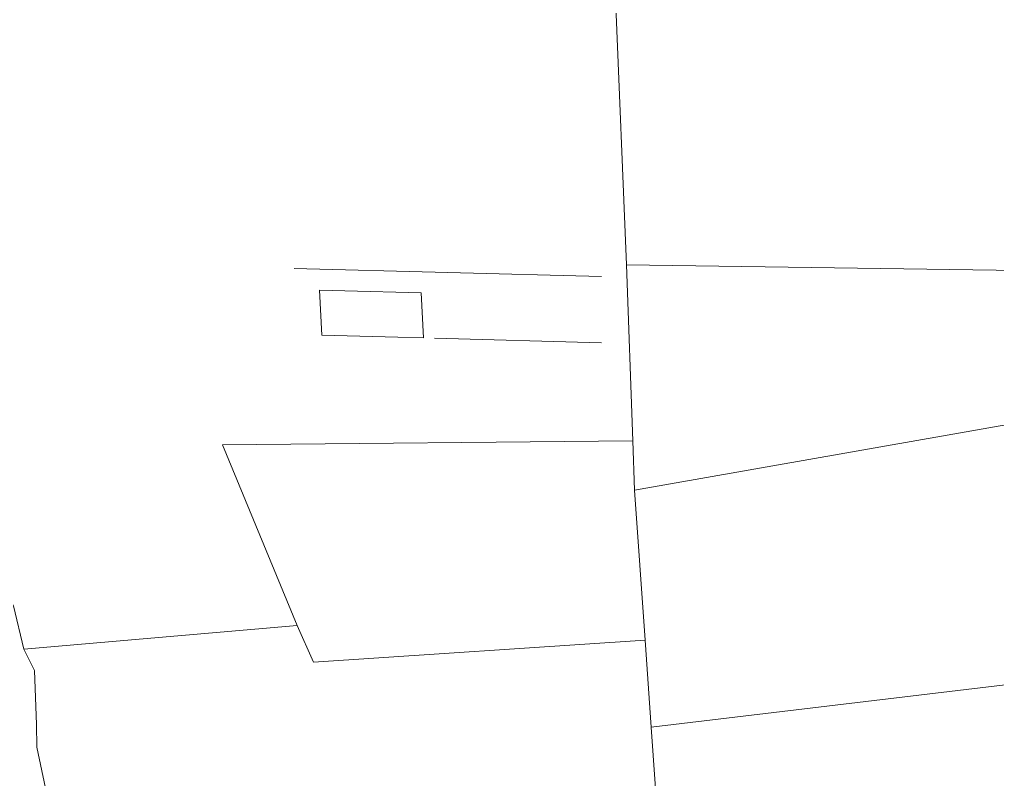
# Model space of a CAD drawing. Header units: millimetres. Extents: x 611710 to 616703, y 1316651 to 1320618.
# Drawn here: x 614185 to 614555.2, y 1319454.9 to 1319742.3 of the extents above; entities that cross this region are included whole.
import ezdxf

# ---------------------------------------------------------------- set-up
doc = ezdxf.new("R2010")
doc.units = ezdxf.units.MM
for name, color, linetype in [('2', 7, 'Continuous'), ('4', 7, 'Continuous'), ('CVL_CUADCON_TIT', 1, 'Continuous')]:
    doc.layers.add(name, color=color, linetype=linetype)

msp = doc.modelspace()

# ---------------------------------------------------------------- linework, layer by layer
at = {"color": 1, "lineweight": 0, "ltscale": 0.5, "flags": 128}
for points in [[(614298.54499, 1319640.02978), (614308.18199, 1319639.75778), (614317.79699, 1319639.48678), (614327.42299, 1319639.21478), (614337.04799, 1319638.94278), (614337.90299, 1319621.91178), (614328.27699, 1319622.18378), (614318.65099, 1319622.45578), (614309.01599, 1319622.72778), (614299.39999, 1319622.99878)], [(614337.04799, 1319638.94278), (614327.42299, 1319639.21478), (614317.79699, 1319639.48678), (614308.18199, 1319639.75778), (614298.54499, 1319640.02978), (614299.39999, 1319622.99878), (614309.01599, 1319622.72778), (614318.65099, 1319622.45578), (614328.27699, 1319622.18378), (614337.90299, 1319621.91178)]]:
    msp.add_lwpolyline(points, close=True, dxfattribs=at)
at = {"layer": '2', "color": 1, "linetype": 'Continuous', "lineweight": 0}
for p, q in [((614409.32882, 1319783.20646), (614414.78282, 1319649.50846)), ((614414.78282, 1319649.50846), (614417.15282, 1319582.96846)), ((614414.78282, 1319649.50846), (614577.60282, 1319647.21546)), ((614417.81482, 1319564.35846), (614578.77182, 1319592.56546)), ((614424.16082, 1319474.63746), (614673.75982, 1319504.50446))]:
    msp.add_line(p, q, dxfattribs=at)
msp.add_lwpolyline([(613989.74182, 1319775.44946), (614024.67382, 1319727.45946), (614069.26482, 1319676.94346), (614099.33782, 1319640.89346), (614121.75282, 1319618.30446), (614146.98282, 1319588.34746), (614156.67682, 1319573.36546), (614168.42982, 1319548.47246), (614182.73282, 1319520.53246), (614186.55582, 1319504.11446)], dxfattribs=at)
at = {"layer": '4', "color": 1, "linetype": 'Continuous', "lineweight": 0}
for p, q in [((614417.15282, 1319582.96846), (614417.81482, 1319564.35846)), ((614417.81482, 1319564.35846), (614421.83382, 1319507.53846)), ((614186.55582, 1319504.11446), (614290.07682, 1319513.15546)), ((614421.83382, 1319507.53846), (614424.16082, 1319474.63746))]:
    msp.add_line(p, q, dxfattribs=at)
for points in [[(614290.07682, 1319513.15546), (614261.81782, 1319581.45546), (614417.15282, 1319582.96846)], [(614290.07682, 1319513.15546), (614296.34082, 1319499.24846), (614421.83382, 1319507.53846)], [(614311.89382, 1319235.61446), (614309.37482, 1319241.18946), (614302.63282, 1319252.55046), (614296.86682, 1319267.22546), (614288.56182, 1319281.87246), (614273.16082, 1319295.16846), (614257.27082, 1319306.93446), (614241.57882, 1319323.27746), (614232.24482, 1319338.92946), (614223.88182, 1319358.40346), (614221.09882, 1319378.44946), (614221.10882, 1319398.52646), (614215.54482, 1319417.52446), (614207.24882, 1319431.40846), (614199.74882, 1319442.50646), (614194.81282, 1319451.60046), (614191.57682, 1319467.06646), (614191.47182, 1319475.70546), (614190.71782, 1319496.02846), (614186.55582, 1319504.11446)], [(614424.16082, 1319474.63746), (614429.71482, 1319396.09946), (614664.57482, 1319428.23246), (614673.75982, 1319504.50446)]]:
    msp.add_lwpolyline(points, dxfattribs=at)
at = {"layer": 'CVL_CUADCON_TIT', "color": 1, "lineweight": 0, "ltscale": 0.5}
for p, q in [((614288.94499, 1319648.12978), (614405.27615, 1319645.15973)), ((614342.101, 1319621.79505), (614405.27615, 1319620.00973))]:
    msp.add_line(p, q, dxfattribs=at)
at = {"layer": 'CVL_CUADCON_TIT', "color": 1, "lineweight": 0, "ltscale": 0.5, "flags": 128}
for points in [[(614298.54499, 1319640.02978), (614308.18199, 1319639.75778), (614317.79699, 1319639.48678), (614327.42299, 1319639.21478), (614337.04799, 1319638.94278), (614337.90299, 1319621.91178), (614328.27699, 1319622.18378), (614318.65099, 1319622.45578), (614309.01599, 1319622.72778), (614299.39999, 1319622.99878)], [(614337.04799, 1319638.94278), (614327.42299, 1319639.21478), (614317.79699, 1319639.48678), (614308.18199, 1319639.75778), (614298.54499, 1319640.02978), (614299.39999, 1319622.99878), (614309.01599, 1319622.72778), (614318.65099, 1319622.45578), (614328.27699, 1319622.18378), (614337.90299, 1319621.91178)]]:
    msp.add_lwpolyline(points, close=True, dxfattribs=at)

doc.saveas('drawing.dxf')
